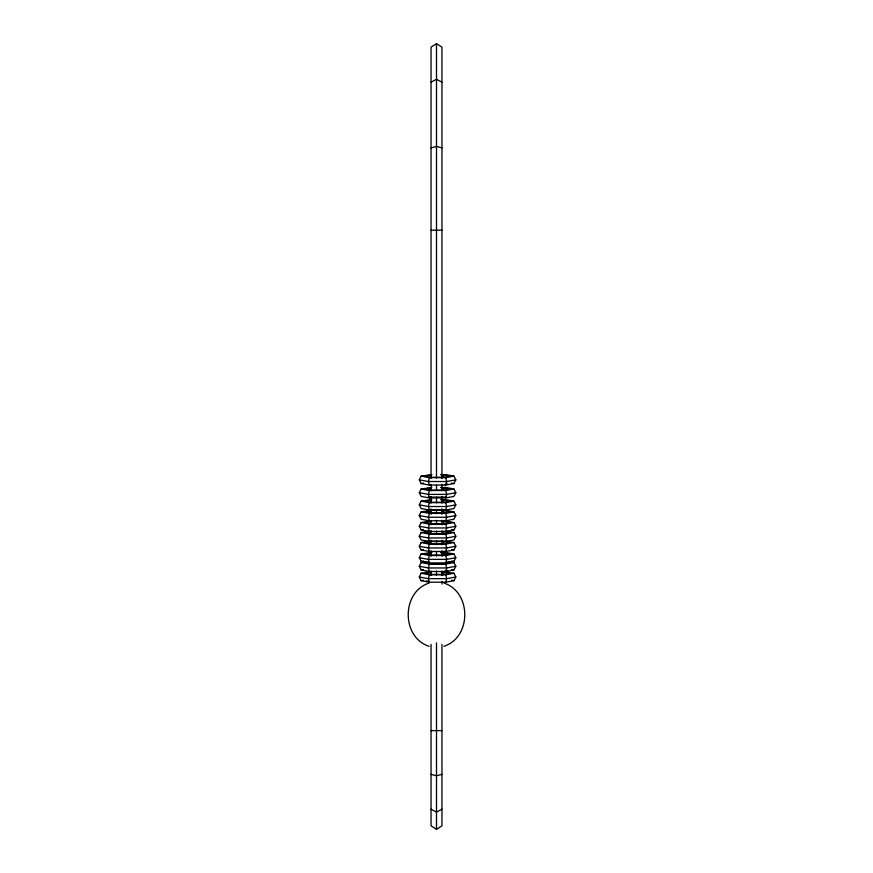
<?xml version="1.0" encoding="UTF-8"?>
<svg xmlns="http://www.w3.org/2000/svg" width="873" height="873" viewBox="0 0 873 873"><rect width="100%" height="100%" fill="white"/><g stroke="black" fill="none" stroke-linecap="round" stroke-linejoin="round"><path stroke-width="1.31" d="M453.927 476.134L445.743 477.64L429.352 477.64L428.403 481.525L429.352 485.061L445.743 485.061L453.927 483.555L455.826 479.844L453.927 476.134L445.743 474.628L440.701 474.628M453.927 488.989L445.743 490.495L429.352 490.495L428.403 494.38L429.352 497.916L445.743 497.916L453.927 496.41L455.826 492.699L453.927 488.989L445.743 487.483L440.701 487.483M453.927 501.135L445.743 502.641L429.352 502.641L428.403 506.526L429.352 510.061L445.743 510.061L453.927 508.555L455.826 504.845L453.927 501.135L445.743 499.618L440.701 499.618M453.927 511.84L445.743 513.357L429.352 513.357L428.403 517.242L429.352 520.777L445.743 520.777L453.927 519.26L455.826 515.55L453.927 511.84L445.743 510.334L440.701 510.334M453.927 522.556L445.743 524.062L429.352 524.062L428.403 527.947L429.352 531.482L445.743 531.482L453.927 529.976L455.826 526.266L453.927 522.556L445.743 521.05M453.927 532.552L445.743 534.069L429.352 534.069L428.403 537.954L429.352 541.489L445.743 541.489L453.927 539.983L455.826 536.262L453.927 532.552L446.911 531.264M443.222 477.564L443.844 474.977L450.152 476.134L443.844 477.291L431.24 477.291L424.944 476.134L431.24 474.977M453.927 542.559L445.743 544.065L429.352 544.065L428.403 547.949L429.352 551.485L445.743 551.485L453.927 549.979L455.826 546.269L453.927 542.559L445.743 541.042M443.222 490.419L443.844 487.832L450.152 488.989L443.844 490.146L431.24 490.146L424.944 488.989L431.24 487.832M453.927 553.984L445.743 555.49L429.352 555.49L428.403 559.375L429.352 562.91L445.743 562.91L453.927 561.404L455.826 557.694L453.927 553.984L445.743 552.478L440.701 552.478M443.222 502.564L443.844 499.967L450.152 501.135L443.844 502.291L431.24 502.291L424.944 501.135L431.24 499.967M453.927 562.55L445.743 564.056L429.352 564.056L428.403 567.952L429.352 571.488L445.743 571.488L453.927 569.971L455.826 566.261L453.927 562.55L449.246 561.688M443.222 513.269L443.844 510.683L450.152 511.84L443.844 513.008L431.24 513.008L424.944 511.84L431.24 510.683M453.927 573.266L445.743 574.772L429.352 574.772L428.403 578.657L429.352 582.193L445.743 582.193L453.927 580.687L455.826 576.977L453.927 573.266L445.743 571.76M443.222 523.986L443.844 521.399L450.152 522.556L443.844 523.713L431.24 523.713L424.944 522.556L431.24 521.399M443.222 533.981L443.844 531.395L450.152 532.552L443.844 533.719L431.24 533.719L424.944 532.552L431.24 531.395M443.222 543.988L443.844 541.391L450.152 542.559L443.844 543.715L431.24 543.715L424.944 542.559L431.24 541.391M443.222 555.414L443.844 552.827L450.152 553.984L443.844 555.141L431.24 555.141L424.944 553.984L431.24 552.827M443.222 574.696L443.844 572.11L450.152 573.266L443.844 574.423L431.24 574.423L424.944 573.266L431.24 572.11M445.743 485.061L446.681 481.525L445.743 477.64M445.743 497.916L446.681 494.38L445.743 490.495M445.743 510.061L446.681 506.526L445.743 502.641M445.743 520.777L446.681 517.242L445.743 513.357M445.743 531.482L446.681 527.947L445.743 524.062M445.743 541.489L446.681 537.954L445.743 534.069M445.743 551.485L446.681 547.949L445.743 544.065M445.743 562.91L446.681 559.375L445.743 555.49M445.743 571.488L446.681 567.952L445.743 564.056M445.743 582.193L446.681 578.657L445.743 574.772M429.352 485.061L421.157 483.555L419.269 479.844L421.157 476.134L431.873 474.628M429.352 497.916L421.157 496.41L419.269 492.699L421.157 488.989L431.873 487.483M429.352 510.061L421.157 508.555L419.269 504.845L421.157 501.135L431.873 499.618M429.352 520.777L421.157 519.26L419.269 515.55L421.157 511.84L431.873 510.334M429.352 531.482L421.157 529.976L419.269 526.266L421.157 522.556L429.352 521.05M429.352 541.489L421.157 539.983L419.269 536.262L421.157 532.552L428.185 531.264M429.352 551.485L421.157 549.979L419.269 546.269L421.157 542.559L429.352 541.042M429.352 562.91L421.157 561.404L419.269 557.694L421.157 553.984L431.873 552.478M429.352 571.488L421.157 569.971L419.269 566.261L421.157 562.55L425.838 561.688M429.352 582.193L421.157 580.687L419.269 576.977L421.157 573.266L429.352 571.76M431.044 644.383L431.044 825.793L436.5 829.35L441.956 825.793L441.956 644.383M441.956 478.502L441.956 47.142L436.5 43.65L431.044 47.142L431.044 478.502M441.956 809.206L436.5 812.076L431.044 809.206M431.044 82.138L436.5 79.334L441.956 82.138M429.101 583.055C401.274 591.949 401.274 637.421 429.101 646.315M443.899 646.315C471.726 637.421 471.726 591.949 443.899 583.055M431.044 147.897L436.5 146.38L441.956 147.897M441.956 774.373L436.5 775.77L431.044 774.373M421.157 483.555L423.503 483.129M455.826 479.844L446.681 481.525L428.403 481.525L419.269 479.844M445.11 484.482L447.631 484.024M455.826 492.699L446.681 494.38L428.403 494.38L419.269 492.699M446.365 497.108L428.719 497.108M455.826 504.845L446.681 506.526L428.403 506.526L419.269 504.845M455.826 515.55L446.681 517.242L428.403 517.242L419.269 515.55M421.157 529.976L423.503 529.551M455.826 526.266L446.681 527.947L428.403 527.947L419.269 526.266M455.826 536.262L446.681 537.954L428.403 537.954L419.269 536.262M421.157 549.979L423.503 549.543M455.826 546.269L446.681 547.949L428.403 547.949L419.269 546.269M421.157 561.404L423.503 560.979M428.719 561.863L424.944 562.55L431.24 563.718L443.844 563.718L450.152 562.55L446.365 561.863M455.826 557.694L446.681 559.375L428.403 559.375L419.269 557.694M421.157 569.971L423.503 569.545M455.826 566.261L446.681 567.952L428.403 567.952L419.269 566.261M445.11 570.909L447.631 570.44M421.157 580.687L423.503 580.261M455.826 576.977L446.681 578.657L428.403 578.657L419.269 576.977M431.044 730.614L441.956 730.614M441.956 230.199L431.044 230.199M441.323 474.977L443.844 474.977M441.323 487.832L443.844 487.832M441.323 499.967L443.844 499.967M431.24 509.712L443.844 509.712M441.323 510.683L443.844 510.683M441.323 521.399L443.844 521.399M431.24 541.14L443.844 541.14M441.323 552.827L443.844 552.827M441.323 572.11L443.844 572.11M421.157 476.134L429.352 477.64M451.592 483.129L453.927 483.555M421.157 488.989L429.352 490.495M421.157 501.135L429.352 502.641M421.157 511.84L429.352 513.357M421.157 522.556L429.352 524.062M451.592 529.551L453.927 529.976M421.157 532.552L429.352 534.069M421.157 542.559L429.352 544.065M451.592 549.543L453.927 549.979M421.157 553.984L429.352 555.49M451.592 560.979L453.927 561.404M421.157 562.55L429.352 564.056M451.592 569.545L453.927 569.971M421.157 573.266L429.352 574.772M451.592 580.261L453.927 580.687M426.199 580.916L428.719 581.385M441.956 484.362L441.956 490.768M441.956 496.584L441.956 503.034M441.956 508.806L441.956 514.361M441.956 520.341L441.956 524.826M441.956 530.675L441.956 534.363M441.956 540.191L441.956 544.774M441.956 550.71L441.956 556.341M441.956 571.149L441.956 575.536M441.956 581.429L441.956 584.146M436.5 43.65L436.5 478.251M436.5 484.919L436.5 490.528M436.5 497.163L436.5 502.793M436.5 509.417L436.5 513.706M436.5 520.297L436.5 524.618M436.5 531.188L436.5 534.167M436.5 540.714L436.5 544.796M436.5 551.605L436.5 555.992M436.5 570.997L436.5 575.089M436.5 642.855L436.5 829.35M431.044 484.45L431.044 490.768M431.044 496.682L431.044 503.034M431.044 508.926L431.044 514.361M431.044 520.745L431.044 524.826M431.044 530.675L431.044 534.363M431.044 540.191L431.044 544.272M431.044 550.71L431.044 556.166M431.044 571.149L431.044 575.536"/></g></svg>
